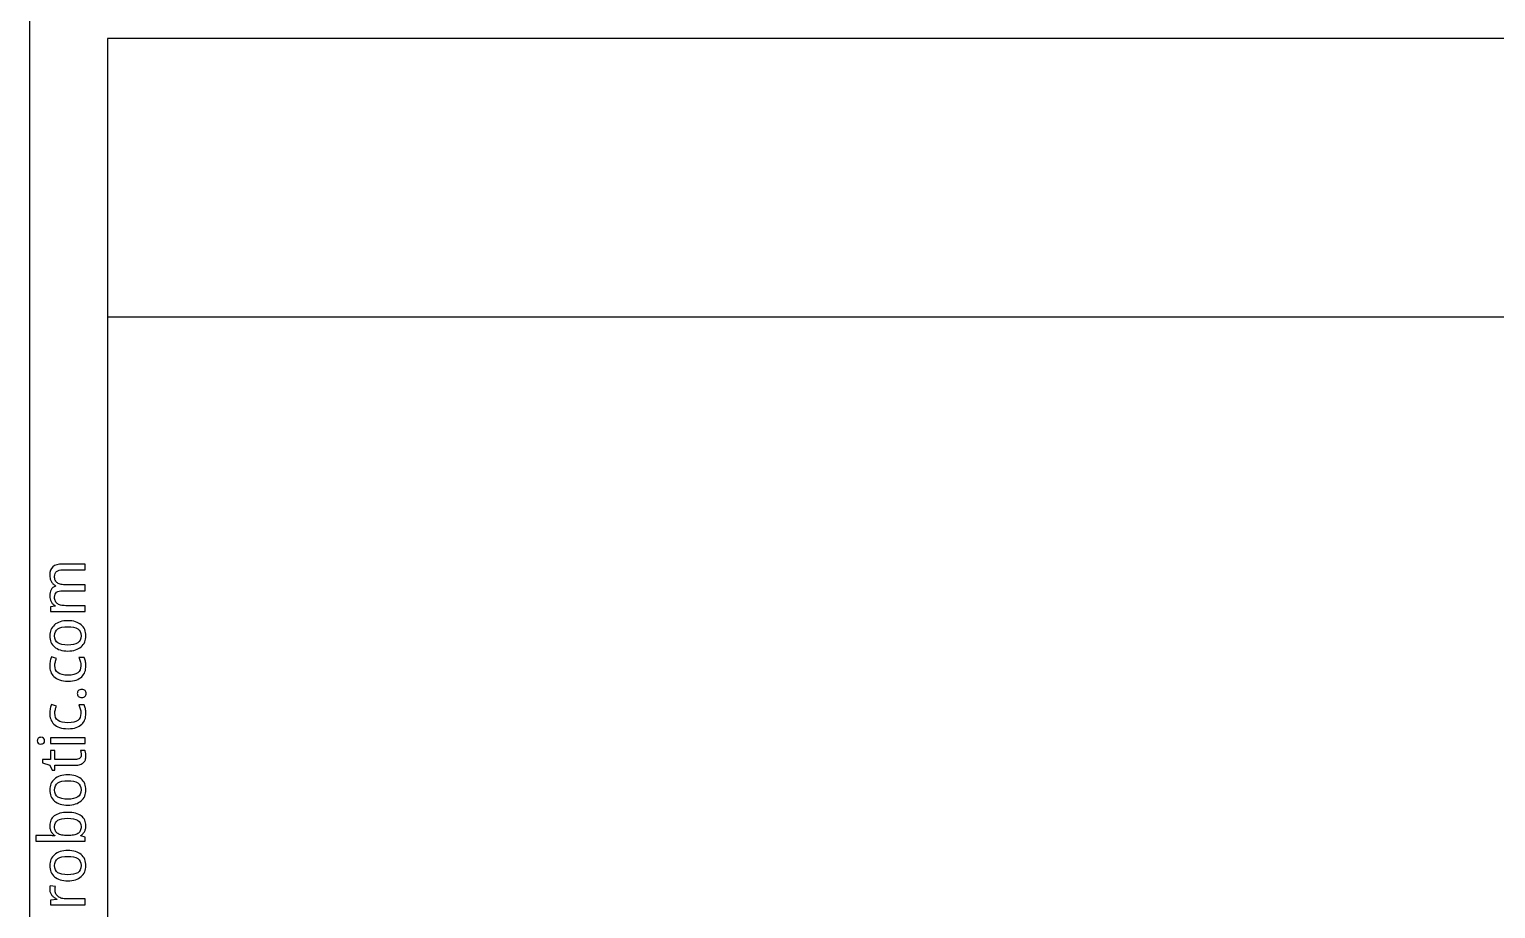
# Model space of a CAD drawing. Header units: inches. Extents: x -12.52 to -8.24, y 3.21 to 7.71.
# Drawn here: x -12.517 to -10.639, y 4.32 to 5.446 of the extents above; entities that cross this region are included whole.
import ezdxf

# ---------------------------------------------------------------- set-up
doc = ezdxf.new("R2010")
doc.units = ezdxf.units.IN
doc.header["$MEASUREMENT"] = 0
doc.layers.add('Layer 1', color=7, linetype='Continuous')

msp = doc.modelspace()

# ---------------------------------------------------------------- linework, layer by layer
at = {"layer": 'Layer 1', "color": 1, "lineweight": 25}
msp.add_open_spline([(-12.5168, 7.5829), (-12.5168, 7.5829), (-12.5168, 3.3329), (-12.5168, 3.3329)], degree=3, dxfattribs=at)
at = {"layer": 'Layer 1', "color": 5, "lineweight": 25}
for points in [[(-9.1169, 5.4343), (-9.1169, 5.4343), (-12.4169, 5.4343), (-12.4169, 5.4343)], [(-12.4169, 5.4343), (-12.4169, 5.4343), (-12.4169, 3.3298), (-12.4169, 3.3298)], [(-12.4169, 5.078), (-12.4169, 5.078), (-9.1169, 5.078), (-9.1169, 5.078)]]:
    msp.add_open_spline(points, degree=3, dxfattribs=at)
at = {"layer": 'Layer 1', "color": 5}
for points, knots in [([(-12.4452, 4.7538), (-12.4452, 4.7538), (-12.474, 4.7538), (-12.474, 4.7538), (-12.474, 4.7538), (-12.4775, 4.7538), (-12.4801, 4.7531), (-12.4819, 4.7518), (-12.4819, 4.7518), (-12.4837, 4.7504), (-12.4845, 4.7483), (-12.4845, 4.7454), (-12.4845, 4.7454), (-12.4845, 4.7435), (-12.4842, 4.7418), (-12.4836, 4.7404), (-12.4836, 4.7404), (-12.483, 4.739), (-12.482, 4.7379), (-12.4808, 4.737), (-12.4808, 4.737), (-12.4796, 4.7361), (-12.478, 4.7355), (-12.4762, 4.7351), (-12.4762, 4.7351), (-12.4744, 4.7347), (-12.4722, 4.7345), (-12.4699, 4.7345), (-12.4699, 4.7345), (-12.4699, 4.7345), (-12.4452, 4.7345), (-12.4452, 4.7345), (-12.4452, 4.7345), (-12.4452, 4.7345), (-12.4452, 4.727), (-12.4452, 4.727), (-12.4452, 4.727), (-12.4452, 4.727), (-12.474, 4.727), (-12.474, 4.727), (-12.474, 4.727), (-12.4775, 4.727), (-12.4801, 4.7263), (-12.4819, 4.725), (-12.4819, 4.725), (-12.4837, 4.7236), (-12.4845, 4.7216), (-12.4845, 4.7187), (-12.4845, 4.7187), (-12.4845, 4.7166), (-12.4842, 4.7149), (-12.4835, 4.7135), (-12.4835, 4.7135), (-12.4828, 4.7121), (-12.4817, 4.7109), (-12.4804, 4.7101), (-12.4804, 4.7101), (-12.479, 4.7092), (-12.4773, 4.7086), (-12.4753, 4.7082), (-12.4753, 4.7082), (-12.4733, 4.7079), (-12.471, 4.7077), (-12.4683, 4.7077), (-12.4683, 4.7077), (-12.4683, 4.7077), (-12.4452, 4.7077), (-12.4452, 4.7077), (-12.4452, 4.7077), (-12.4452, 4.7077), (-12.4452, 4.7003), (-12.4452, 4.7003), (-12.4452, 4.7003), (-12.4452, 4.7003), (-12.4899, 4.7003), (-12.4899, 4.7003), (-12.4899, 4.7003), (-12.4899, 4.7003), (-12.4899, 4.7063), (-12.4899, 4.7063), (-12.4899, 4.7063), (-12.4899, 4.7063), (-12.4839, 4.7074), (-12.4839, 4.7074), (-12.4839, 4.7074), (-12.4839, 4.7074), (-12.4839, 4.7078), (-12.4839, 4.7078), (-12.4839, 4.7078), (-12.485, 4.7084), (-12.486, 4.7092), (-12.4869, 4.7101), (-12.4869, 4.7101), (-12.4877, 4.711), (-12.4884, 4.7119), (-12.489, 4.713), (-12.489, 4.713), (-12.4896, 4.7141), (-12.49, 4.7152), (-12.4903, 4.7164), (-12.4903, 4.7164), (-12.4906, 4.7176), (-12.4907, 4.7189), (-12.4907, 4.7201), (-12.4907, 4.7201), (-12.4907, 4.7234), (-12.4901, 4.7261), (-12.4889, 4.7283), (-12.4889, 4.7283), (-12.4877, 4.7304), (-12.4858, 4.732), (-12.4833, 4.733), (-12.4833, 4.733), (-12.4833, 4.733), (-12.4833, 4.7334), (-12.4833, 4.7334), (-12.4833, 4.7334), (-12.4846, 4.7341), (-12.4856, 4.7349), (-12.4866, 4.7359), (-12.4866, 4.7359), (-12.4875, 4.7369), (-12.4883, 4.738), (-12.4889, 4.7392), (-12.4889, 4.7392), (-12.4895, 4.7403), (-12.4899, 4.7416), (-12.4902, 4.7429), (-12.4902, 4.7429), (-12.4905, 4.7442), (-12.4907, 4.7455), (-12.4907, 4.7469), (-12.4907, 4.7469), (-12.4907, 4.7516), (-12.4894, 4.7552), (-12.4868, 4.7576), (-12.4868, 4.7576), (-12.4842, 4.76), (-12.4801, 4.7612), (-12.4744, 4.7612), (-12.4744, 4.7612), (-12.4744, 4.7612), (-12.4452, 4.7612), (-12.4452, 4.7612), (-12.4452, 4.7612), (-12.4452, 4.7612), (-12.4452, 4.7538), (-12.4452, 4.7538)], [0, 0, 0, 0, 0.026316, 0.026316, 0.026316, 0.026316, 0.052632, 0.052632, 0.052632, 0.052632, 0.078947, 0.078947, 0.078947, 0.078947, 0.105263, 0.105263, 0.105263, 0.105263, 0.131579, 0.131579, 0.131579, 0.131579, 0.157895, 0.157895, 0.157895, 0.157895, 0.184211, 0.184211, 0.184211, 0.184211, 0.210526, 0.210526, 0.210526, 0.210526, 0.236842, 0.236842, 0.236842, 0.236842, 0.263158, 0.263158, 0.263158, 0.263158, 0.289474, 0.289474, 0.289474, 0.289474, 0.315789, 0.315789, 0.315789, 0.315789, 0.342105, 0.342105, 0.342105, 0.342105, 0.368421, 0.368421, 0.368421, 0.368421, 0.394737, 0.394737, 0.394737, 0.394737, 0.421053, 0.421053, 0.421053, 0.421053, 0.447368, 0.447368, 0.447368, 0.447368, 0.473684, 0.473684, 0.473684, 0.473684, 0.5, 0.5, 0.5, 0.5, 0.526316, 0.526316, 0.526316, 0.526316, 0.552632, 0.552632, 0.552632, 0.552632, 0.578947, 0.578947, 0.578947, 0.578947, 0.605263, 0.605263, 0.605263, 0.605263, 0.631579, 0.631579, 0.631579, 0.631579, 0.657895, 0.657895, 0.657895, 0.657895, 0.684211, 0.684211, 0.684211, 0.684211, 0.710526, 0.710526, 0.710526, 0.710526, 0.736842, 0.736842, 0.736842, 0.736842, 0.763158, 0.763158, 0.763158, 0.763158, 0.789474, 0.789474, 0.789474, 0.789474, 0.815789, 0.815789, 0.815789, 0.815789, 0.842105, 0.842105, 0.842105, 0.842105, 0.868421, 0.868421, 0.868421, 0.868421, 0.894737, 0.894737, 0.894737, 0.894737, 0.921053, 0.921053, 0.921053, 0.921053, 0.947368, 0.947368, 0.947368, 0.947368, 1, 1, 1, 1]), ([(-12.4676, 4.6886), (-12.4639, 4.6886), (-12.4606, 4.6881), (-12.4577, 4.6872), (-12.4577, 4.6872), (-12.4548, 4.6863), (-12.4524, 4.685), (-12.4504, 4.6833), (-12.4504, 4.6833), (-12.4485, 4.6816), (-12.447, 4.6796), (-12.4459, 4.6772), (-12.4459, 4.6772), (-12.4449, 4.6748), (-12.4444, 4.6721), (-12.4444, 4.669), (-12.4444, 4.669), (-12.4444, 4.6663), (-12.4449, 4.6637), (-12.4459, 4.6613), (-12.4459, 4.6613), (-12.447, 4.6589), (-12.4485, 4.6569), (-12.4504, 4.6552), (-12.4504, 4.6552), (-12.4524, 4.6535), (-12.4548, 4.6521), (-12.4577, 4.6512), (-12.4577, 4.6512), (-12.4606, 4.6502), (-12.4639, 4.6497), (-12.4676, 4.6497), (-12.4676, 4.6497), (-12.4713, 4.6497), (-12.4746, 4.6502), (-12.4775, 4.6511), (-12.4775, 4.6511), (-12.4803, 4.652), (-12.4827, 4.6533), (-12.4847, 4.655), (-12.4847, 4.655), (-12.4867, 4.6566), (-12.4882, 4.6587), (-12.4892, 4.6611), (-12.4892, 4.6611), (-12.4902, 4.6635), (-12.4907, 4.6663), (-12.4907, 4.6693), (-12.4907, 4.6693), (-12.4907, 4.6721), (-12.4902, 4.6747), (-12.4892, 4.677), (-12.4892, 4.677), (-12.4882, 4.6794), (-12.4867, 4.6814), (-12.4847, 4.6831), (-12.4847, 4.6831), (-12.4827, 4.6849), (-12.4803, 4.6862), (-12.4775, 4.6872), (-12.4775, 4.6872), (-12.4746, 4.6881), (-12.4713, 4.6886), (-12.4676, 4.6886)], [0, 0, 0, 0, 0.058824, 0.058824, 0.058824, 0.058824, 0.117647, 0.117647, 0.117647, 0.117647, 0.176471, 0.176471, 0.176471, 0.176471, 0.235294, 0.235294, 0.235294, 0.235294, 0.294118, 0.294118, 0.294118, 0.294118, 0.352941, 0.352941, 0.352941, 0.352941, 0.411765, 0.411765, 0.411765, 0.411765, 0.470588, 0.470588, 0.470588, 0.470588, 0.529412, 0.529412, 0.529412, 0.529412, 0.588235, 0.588235, 0.588235, 0.588235, 0.647059, 0.647059, 0.647059, 0.647059, 0.705882, 0.705882, 0.705882, 0.705882, 0.764706, 0.764706, 0.764706, 0.764706, 0.823529, 0.823529, 0.823529, 0.823529, 0.882353, 0.882353, 0.882353, 0.882353, 1, 1, 1, 1]), ([(-12.4676, 4.6574), (-12.4619, 4.6574), (-12.4577, 4.6583), (-12.4548, 4.6601), (-12.4548, 4.6601), (-12.452, 4.662), (-12.4505, 4.665), (-12.4505, 4.6692), (-12.4505, 4.6692), (-12.4505, 4.6734), (-12.452, 4.6764), (-12.4548, 4.6782), (-12.4548, 4.6782), (-12.4577, 4.68), (-12.4619, 4.6809), (-12.4676, 4.6809), (-12.4676, 4.6809), (-12.4733, 4.6809), (-12.4775, 4.68), (-12.4803, 4.6782), (-12.4803, 4.6782), (-12.4832, 4.6763), (-12.4845, 4.6733), (-12.4845, 4.6691), (-12.4845, 4.6691), (-12.4845, 4.6649), (-12.4832, 4.6619), (-12.4803, 4.6601), (-12.4803, 4.6601), (-12.4775, 4.6583), (-12.4733, 4.6574), (-12.4676, 4.6574)], [0, 0, 0, 0, 0.111111, 0.111111, 0.111111, 0.111111, 0.222222, 0.222222, 0.222222, 0.222222, 0.333333, 0.333333, 0.333333, 0.333333, 0.444444, 0.444444, 0.444444, 0.444444, 0.555556, 0.555556, 0.555556, 0.555556, 0.666667, 0.666667, 0.666667, 0.666667, 0.777778, 0.777778, 0.777778, 0.777778, 1, 1, 1, 1]), ([(-12.4444, 4.6307), (-12.4444, 4.628), (-12.4448, 4.6254), (-12.4457, 4.623), (-12.4457, 4.623), (-12.4465, 4.6206), (-12.4479, 4.6186), (-12.4497, 4.6168), (-12.4497, 4.6168), (-12.4516, 4.615), (-12.454, 4.6136), (-12.4569, 4.6126), (-12.4569, 4.6126), (-12.4597, 4.6116), (-12.4632, 4.6111), (-12.4673, 4.6111), (-12.4673, 4.6111), (-12.4715, 4.6111), (-12.4752, 4.6116), (-12.4781, 4.6127), (-12.4781, 4.6127), (-12.4811, 4.6137), (-12.4835, 4.6151), (-12.4854, 4.6169), (-12.4854, 4.6169), (-12.4873, 4.6187), (-12.4886, 4.6208), (-12.4894, 4.6233), (-12.4894, 4.6233), (-12.4903, 4.6257), (-12.4907, 4.6283), (-12.4907, 4.631), (-12.4907, 4.631), (-12.4907, 4.6332), (-12.4904, 4.6352), (-12.49, 4.6372), (-12.49, 4.6372), (-12.4895, 4.6393), (-12.489, 4.6409), (-12.4883, 4.6423), (-12.4883, 4.6423), (-12.4883, 4.6423), (-12.482, 4.6401), (-12.482, 4.6401), (-12.482, 4.6401), (-12.4823, 4.6395), (-12.4826, 4.6388), (-12.4828, 4.638), (-12.4828, 4.638), (-12.4831, 4.6373), (-12.4833, 4.6365), (-12.4835, 4.6357), (-12.4835, 4.6357), (-12.4837, 4.6349), (-12.4839, 4.634), (-12.484, 4.6333), (-12.484, 4.6333), (-12.4841, 4.6325), (-12.4842, 4.6317), (-12.4842, 4.631), (-12.4842, 4.631), (-12.4842, 4.6268), (-12.4828, 4.6237), (-12.4801, 4.6217), (-12.4801, 4.6217), (-12.4774, 4.6198), (-12.4731, 4.6188), (-12.4674, 4.6188), (-12.4674, 4.6188), (-12.4616, 4.6188), (-12.4575, 4.6198), (-12.4548, 4.6217), (-12.4548, 4.6217), (-12.4522, 4.6237), (-12.4509, 4.6267), (-12.4509, 4.6307), (-12.4509, 4.6307), (-12.4509, 4.6329), (-12.4511, 4.6349), (-12.4516, 4.6367), (-12.4516, 4.6367), (-12.4521, 4.6384), (-12.4527, 4.6401), (-12.4534, 4.6415), (-12.4534, 4.6415), (-12.4534, 4.6415), (-12.4468, 4.6415), (-12.4468, 4.6415), (-12.4468, 4.6415), (-12.446, 4.6401), (-12.4454, 4.6385), (-12.445, 4.6368), (-12.445, 4.6368), (-12.4446, 4.6352), (-12.4444, 4.6331), (-12.4444, 4.6307)], [0, 0, 0, 0, 0.04, 0.04, 0.04, 0.04, 0.08, 0.08, 0.08, 0.08, 0.12, 0.12, 0.12, 0.12, 0.16, 0.16, 0.16, 0.16, 0.2, 0.2, 0.2, 0.2, 0.24, 0.24, 0.24, 0.24, 0.28, 0.28, 0.28, 0.28, 0.32, 0.32, 0.32, 0.32, 0.36, 0.36, 0.36, 0.36, 0.4, 0.4, 0.4, 0.4, 0.44, 0.44, 0.44, 0.44, 0.48, 0.48, 0.48, 0.48, 0.52, 0.52, 0.52, 0.52, 0.56, 0.56, 0.56, 0.56, 0.6, 0.6, 0.6, 0.6, 0.64, 0.64, 0.64, 0.64, 0.68, 0.68, 0.68, 0.68, 0.72, 0.72, 0.72, 0.72, 0.76, 0.76, 0.76, 0.76, 0.8, 0.8, 0.8, 0.8, 0.84, 0.84, 0.84, 0.84, 0.88, 0.88, 0.88, 0.88, 0.92, 0.92, 0.92, 0.92, 1, 1, 1, 1]), ([(-12.4497, 4.5902), (-12.4507, 4.5902), (-12.4516, 4.5903), (-12.4523, 4.5906), (-12.4523, 4.5906), (-12.4531, 4.5909), (-12.4536, 4.5912), (-12.4541, 4.5917), (-12.4541, 4.5917), (-12.4545, 4.5921), (-12.4549, 4.5927), (-12.4551, 4.5933), (-12.4551, 4.5933), (-12.4553, 4.5939), (-12.4554, 4.5946), (-12.4554, 4.5953), (-12.4554, 4.5953), (-12.4554, 4.596), (-12.4553, 4.5967), (-12.4551, 4.5974), (-12.4551, 4.5974), (-12.4549, 4.598), (-12.4545, 4.5985), (-12.4541, 4.599), (-12.4541, 4.599), (-12.4536, 4.5995), (-12.4531, 4.5998), (-12.4523, 4.6001), (-12.4523, 4.6001), (-12.4516, 4.6004), (-12.4507, 4.6005), (-12.4497, 4.6005), (-12.4497, 4.6005), (-12.4487, 4.6005), (-12.4479, 4.6004), (-12.4471, 4.6001), (-12.4471, 4.6001), (-12.4464, 4.5998), (-12.4458, 4.5995), (-12.4454, 4.599), (-12.4454, 4.599), (-12.4449, 4.5985), (-12.4446, 4.598), (-12.4443, 4.5974), (-12.4443, 4.5974), (-12.4441, 4.5967), (-12.444, 4.596), (-12.444, 4.5953), (-12.444, 4.5953), (-12.444, 4.5946), (-12.4441, 4.5939), (-12.4443, 4.5933), (-12.4443, 4.5933), (-12.4446, 4.5927), (-12.4449, 4.5921), (-12.4454, 4.5917), (-12.4454, 4.5917), (-12.4458, 4.5912), (-12.4464, 4.5909), (-12.4471, 4.5906), (-12.4471, 4.5906), (-12.4479, 4.5903), (-12.4487, 4.5902), (-12.4497, 4.5902)], [0, 0, 0, 0, 0.058824, 0.058824, 0.058824, 0.058824, 0.117647, 0.117647, 0.117647, 0.117647, 0.176471, 0.176471, 0.176471, 0.176471, 0.235294, 0.235294, 0.235294, 0.235294, 0.294118, 0.294118, 0.294118, 0.294118, 0.352941, 0.352941, 0.352941, 0.352941, 0.411765, 0.411765, 0.411765, 0.411765, 0.470588, 0.470588, 0.470588, 0.470588, 0.529412, 0.529412, 0.529412, 0.529412, 0.588235, 0.588235, 0.588235, 0.588235, 0.647059, 0.647059, 0.647059, 0.647059, 0.705882, 0.705882, 0.705882, 0.705882, 0.764706, 0.764706, 0.764706, 0.764706, 0.823529, 0.823529, 0.823529, 0.823529, 0.882353, 0.882353, 0.882353, 0.882353, 1, 1, 1, 1]), ([(-12.4444, 4.5698), (-12.4444, 4.567), (-12.4448, 4.5645), (-12.4457, 4.5621), (-12.4457, 4.5621), (-12.4465, 4.5597), (-12.4479, 4.5576), (-12.4497, 4.5559), (-12.4497, 4.5559), (-12.4516, 4.5541), (-12.454, 4.5527), (-12.4569, 4.5517), (-12.4569, 4.5517), (-12.4597, 4.5507), (-12.4632, 4.5502), (-12.4673, 4.5502), (-12.4673, 4.5502), (-12.4715, 4.5502), (-12.4752, 4.5507), (-12.4781, 4.5518), (-12.4781, 4.5518), (-12.4811, 4.5528), (-12.4835, 4.5542), (-12.4854, 4.556), (-12.4854, 4.556), (-12.4873, 4.5578), (-12.4886, 4.5599), (-12.4894, 4.5624), (-12.4894, 4.5624), (-12.4903, 4.5648), (-12.4907, 4.5673), (-12.4907, 4.5701), (-12.4907, 4.5701), (-12.4907, 4.5722), (-12.4904, 4.5743), (-12.49, 4.5763), (-12.49, 4.5763), (-12.4895, 4.5783), (-12.489, 4.58), (-12.4883, 4.5814), (-12.4883, 4.5814), (-12.4883, 4.5814), (-12.482, 4.5792), (-12.482, 4.5792), (-12.482, 4.5792), (-12.4823, 4.5786), (-12.4826, 4.5779), (-12.4828, 4.5771), (-12.4828, 4.5771), (-12.4831, 4.5764), (-12.4833, 4.5756), (-12.4835, 4.5747), (-12.4835, 4.5747), (-12.4837, 4.5739), (-12.4839, 4.5731), (-12.484, 4.5724), (-12.484, 4.5724), (-12.4841, 4.5716), (-12.4842, 4.5708), (-12.4842, 4.5701), (-12.4842, 4.5701), (-12.4842, 4.5659), (-12.4828, 4.5628), (-12.4801, 4.5608), (-12.4801, 4.5608), (-12.4774, 4.5589), (-12.4731, 4.5579), (-12.4674, 4.5579), (-12.4674, 4.5579), (-12.4616, 4.5579), (-12.4575, 4.5589), (-12.4548, 4.5608), (-12.4548, 4.5608), (-12.4522, 4.5628), (-12.4509, 4.5658), (-12.4509, 4.5698), (-12.4509, 4.5698), (-12.4509, 4.572), (-12.4511, 4.574), (-12.4516, 4.5758), (-12.4516, 4.5758), (-12.4521, 4.5775), (-12.4527, 4.5791), (-12.4534, 4.5806), (-12.4534, 4.5806), (-12.4534, 4.5806), (-12.4468, 4.5806), (-12.4468, 4.5806), (-12.4468, 4.5806), (-12.446, 4.5791), (-12.4454, 4.5776), (-12.445, 4.5759), (-12.445, 4.5759), (-12.4446, 4.5742), (-12.4444, 4.5722), (-12.4444, 4.5698)], [0, 0, 0, 0, 0.04, 0.04, 0.04, 0.04, 0.08, 0.08, 0.08, 0.08, 0.12, 0.12, 0.12, 0.12, 0.16, 0.16, 0.16, 0.16, 0.2, 0.2, 0.2, 0.2, 0.24, 0.24, 0.24, 0.24, 0.28, 0.28, 0.28, 0.28, 0.32, 0.32, 0.32, 0.32, 0.36, 0.36, 0.36, 0.36, 0.4, 0.4, 0.4, 0.4, 0.44, 0.44, 0.44, 0.44, 0.48, 0.48, 0.48, 0.48, 0.52, 0.52, 0.52, 0.52, 0.56, 0.56, 0.56, 0.56, 0.6, 0.6, 0.6, 0.6, 0.64, 0.64, 0.64, 0.64, 0.68, 0.68, 0.68, 0.68, 0.72, 0.72, 0.72, 0.72, 0.76, 0.76, 0.76, 0.76, 0.8, 0.8, 0.8, 0.8, 0.84, 0.84, 0.84, 0.84, 0.88, 0.88, 0.88, 0.88, 0.92, 0.92, 0.92, 0.92, 1, 1, 1, 1]), ([(-12.502, 4.5306), (-12.5036, 4.5306), (-12.5048, 4.531), (-12.5055, 4.5318), (-12.5055, 4.5318), (-12.5062, 4.5326), (-12.5066, 4.5336), (-12.5066, 4.5349), (-12.5066, 4.5349), (-12.5066, 4.5355), (-12.5065, 4.536), (-12.5063, 4.5366), (-12.5063, 4.5366), (-12.5062, 4.5371), (-12.5059, 4.5376), (-12.5055, 4.538), (-12.5055, 4.538), (-12.5051, 4.5383), (-12.5046, 4.5386), (-12.5041, 4.5389), (-12.5041, 4.5389), (-12.5035, 4.5391), (-12.5028, 4.5392), (-12.502, 4.5392), (-12.502, 4.5392), (-12.5004, 4.5392), (-12.4992, 4.5388), (-12.4985, 4.538), (-12.4985, 4.538), (-12.4977, 4.5371), (-12.4973, 4.5361), (-12.4973, 4.5349), (-12.4973, 4.5349), (-12.4973, 4.5336), (-12.4977, 4.5326), (-12.4984, 4.5318), (-12.4984, 4.5318), (-12.4992, 4.531), (-12.5004, 4.5306), (-12.502, 4.5306)], [0, 0, 0, 0, 0.090909, 0.090909, 0.090909, 0.090909, 0.181818, 0.181818, 0.181818, 0.181818, 0.272727, 0.272727, 0.272727, 0.272727, 0.363636, 0.363636, 0.363636, 0.363636, 0.454545, 0.454545, 0.454545, 0.454545, 0.545455, 0.545455, 0.545455, 0.545455, 0.636364, 0.636364, 0.636364, 0.636364, 0.727273, 0.727273, 0.727273, 0.727273, 0.818182, 0.818182, 0.818182, 0.818182, 1, 1, 1, 1]), ([(-12.4452, 4.5311), (-12.4452, 4.5311), (-12.4899, 4.5311), (-12.4899, 4.5311), (-12.4899, 4.5311), (-12.4899, 4.5311), (-12.4899, 4.5385), (-12.4899, 4.5385), (-12.4899, 4.5385), (-12.4899, 4.5385), (-12.4452, 4.5385), (-12.4452, 4.5385), (-12.4452, 4.5385), (-12.4452, 4.5385), (-12.4452, 4.5311), (-12.4452, 4.5311)], [0, 0, 0, 0, 0.2, 0.2, 0.2, 0.2, 0.4, 0.4, 0.4, 0.4, 0.6, 0.6, 0.6, 0.6, 1, 1, 1, 1]), ([(-12.4504, 4.5164), (-12.4504, 4.5169), (-12.4505, 4.5174), (-12.4505, 4.5181), (-12.4505, 4.5181), (-12.4506, 4.5187), (-12.4507, 4.5192), (-12.4507, 4.5198), (-12.4507, 4.5198), (-12.4508, 4.5204), (-12.4509, 4.5209), (-12.451, 4.5214), (-12.451, 4.5214), (-12.4511, 4.5219), (-12.4512, 4.5222), (-12.4513, 4.5225), (-12.4513, 4.5225), (-12.4513, 4.5225), (-12.4457, 4.5225), (-12.4457, 4.5225), (-12.4457, 4.5225), (-12.4455, 4.5221), (-12.4454, 4.5217), (-12.4452, 4.5211), (-12.4452, 4.5211), (-12.445, 4.5206), (-12.4449, 4.52), (-12.4448, 4.5193), (-12.4448, 4.5193), (-12.4447, 4.5187), (-12.4446, 4.518), (-12.4445, 4.5173), (-12.4445, 4.5173), (-12.4444, 4.5166), (-12.4444, 4.5159), (-12.4444, 4.5152), (-12.4444, 4.5152), (-12.4444, 4.5136), (-12.4446, 4.512), (-12.445, 4.5105), (-12.445, 4.5105), (-12.4455, 4.5091), (-12.4462, 4.5079), (-12.4473, 4.5068), (-12.4473, 4.5068), (-12.4483, 4.5058), (-12.4498, 4.505), (-12.4516, 4.5044), (-12.4516, 4.5044), (-12.4534, 4.5038), (-12.4556, 4.5035), (-12.4584, 4.5035), (-12.4584, 4.5035), (-12.4584, 4.5035), (-12.4843, 4.5035), (-12.4843, 4.5035), (-12.4843, 4.5035), (-12.4843, 4.5035), (-12.4843, 4.4972), (-12.4843, 4.4972), (-12.4843, 4.4972), (-12.4843, 4.4972), (-12.4876, 4.4972), (-12.4876, 4.4972), (-12.4876, 4.4972), (-12.4876, 4.4972), (-12.4908, 4.5035), (-12.4908, 4.5035), (-12.4908, 4.5035), (-12.4908, 4.5035), (-12.5001, 4.5066), (-12.5001, 4.5066), (-12.5001, 4.5066), (-12.5001, 4.5066), (-12.5001, 4.5109), (-12.5001, 4.5109), (-12.5001, 4.5109), (-12.5001, 4.5109), (-12.4899, 4.5109), (-12.4899, 4.5109), (-12.4899, 4.5109), (-12.4899, 4.5109), (-12.4899, 4.5221), (-12.4899, 4.5221), (-12.4899, 4.5221), (-12.4899, 4.5221), (-12.4843, 4.5221), (-12.4843, 4.5221), (-12.4843, 4.5221), (-12.4843, 4.5221), (-12.4843, 4.5109), (-12.4843, 4.5109), (-12.4843, 4.5109), (-12.4843, 4.5109), (-12.4584, 4.5109), (-12.4584, 4.5109), (-12.4584, 4.5109), (-12.4558, 4.5109), (-12.4538, 4.5113), (-12.4525, 4.5122), (-12.4525, 4.5122), (-12.4511, 4.5131), (-12.4504, 4.5144), (-12.4504, 4.5164)], [0, 0, 0, 0, 0.037037, 0.037037, 0.037037, 0.037037, 0.074074, 0.074074, 0.074074, 0.074074, 0.111111, 0.111111, 0.111111, 0.111111, 0.148148, 0.148148, 0.148148, 0.148148, 0.185185, 0.185185, 0.185185, 0.185185, 0.222222, 0.222222, 0.222222, 0.222222, 0.259259, 0.259259, 0.259259, 0.259259, 0.296296, 0.296296, 0.296296, 0.296296, 0.333333, 0.333333, 0.333333, 0.333333, 0.37037, 0.37037, 0.37037, 0.37037, 0.407407, 0.407407, 0.407407, 0.407407, 0.444444, 0.444444, 0.444444, 0.444444, 0.481481, 0.481481, 0.481481, 0.481481, 0.518519, 0.518519, 0.518519, 0.518519, 0.555556, 0.555556, 0.555556, 0.555556, 0.592593, 0.592593, 0.592593, 0.592593, 0.62963, 0.62963, 0.62963, 0.62963, 0.666667, 0.666667, 0.666667, 0.666667, 0.703704, 0.703704, 0.703704, 0.703704, 0.740741, 0.740741, 0.740741, 0.740741, 0.777778, 0.777778, 0.777778, 0.777778, 0.814815, 0.814815, 0.814815, 0.814815, 0.851852, 0.851852, 0.851852, 0.851852, 0.888889, 0.888889, 0.888889, 0.888889, 0.925926, 0.925926, 0.925926, 0.925926, 1, 1, 1, 1]), ([(-12.4676, 4.4912), (-12.4639, 4.4912), (-12.4606, 4.4908), (-12.4577, 4.4899), (-12.4577, 4.4899), (-12.4548, 4.4889), (-12.4524, 4.4876), (-12.4504, 4.4859), (-12.4504, 4.4859), (-12.4485, 4.4843), (-12.447, 4.4822), (-12.4459, 4.4798), (-12.4459, 4.4798), (-12.4449, 4.4774), (-12.4444, 4.4747), (-12.4444, 4.4716), (-12.4444, 4.4716), (-12.4444, 4.4689), (-12.4449, 4.4663), (-12.4459, 4.4639), (-12.4459, 4.4639), (-12.447, 4.4615), (-12.4485, 4.4595), (-12.4504, 4.4578), (-12.4504, 4.4578), (-12.4524, 4.4561), (-12.4548, 4.4547), (-12.4577, 4.4538), (-12.4577, 4.4538), (-12.4606, 4.4528), (-12.4639, 4.4523), (-12.4676, 4.4523), (-12.4676, 4.4523), (-12.4713, 4.4523), (-12.4746, 4.4528), (-12.4775, 4.4537), (-12.4775, 4.4537), (-12.4803, 4.4546), (-12.4827, 4.4559), (-12.4847, 4.4576), (-12.4847, 4.4576), (-12.4867, 4.4592), (-12.4882, 4.4613), (-12.4892, 4.4637), (-12.4892, 4.4637), (-12.4902, 4.4662), (-12.4907, 4.4689), (-12.4907, 4.4719), (-12.4907, 4.4719), (-12.4907, 4.4747), (-12.4902, 4.4773), (-12.4892, 4.4796), (-12.4892, 4.4796), (-12.4882, 4.482), (-12.4867, 4.484), (-12.4847, 4.4857), (-12.4847, 4.4857), (-12.4827, 4.4875), (-12.4803, 4.4888), (-12.4775, 4.4898), (-12.4775, 4.4898), (-12.4746, 4.4907), (-12.4713, 4.4912), (-12.4676, 4.4912)], [0, 0, 0, 0, 0.058824, 0.058824, 0.058824, 0.058824, 0.117647, 0.117647, 0.117647, 0.117647, 0.176471, 0.176471, 0.176471, 0.176471, 0.235294, 0.235294, 0.235294, 0.235294, 0.294118, 0.294118, 0.294118, 0.294118, 0.352941, 0.352941, 0.352941, 0.352941, 0.411765, 0.411765, 0.411765, 0.411765, 0.470588, 0.470588, 0.470588, 0.470588, 0.529412, 0.529412, 0.529412, 0.529412, 0.588235, 0.588235, 0.588235, 0.588235, 0.647059, 0.647059, 0.647059, 0.647059, 0.705882, 0.705882, 0.705882, 0.705882, 0.764706, 0.764706, 0.764706, 0.764706, 0.823529, 0.823529, 0.823529, 0.823529, 0.882353, 0.882353, 0.882353, 0.882353, 1, 1, 1, 1]), ([(-12.4676, 4.46), (-12.4619, 4.46), (-12.4577, 4.4609), (-12.4548, 4.4628), (-12.4548, 4.4628), (-12.452, 4.4646), (-12.4505, 4.4676), (-12.4505, 4.4718), (-12.4505, 4.4718), (-12.4505, 4.476), (-12.452, 4.479), (-12.4548, 4.4808), (-12.4548, 4.4808), (-12.4577, 4.4827), (-12.4619, 4.4836), (-12.4676, 4.4836), (-12.4676, 4.4836), (-12.4733, 4.4836), (-12.4775, 4.4826), (-12.4803, 4.4808), (-12.4803, 4.4808), (-12.4832, 4.4789), (-12.4845, 4.4759), (-12.4845, 4.4717), (-12.4845, 4.4717), (-12.4845, 4.4675), (-12.4832, 4.4645), (-12.4803, 4.4627), (-12.4803, 4.4627), (-12.4775, 4.4609), (-12.4733, 4.46), (-12.4676, 4.46)], [0, 0, 0, 0, 0.111111, 0.111111, 0.111111, 0.111111, 0.222222, 0.222222, 0.222222, 0.222222, 0.333333, 0.333333, 0.333333, 0.333333, 0.444444, 0.444444, 0.444444, 0.444444, 0.555556, 0.555556, 0.555556, 0.555556, 0.666667, 0.666667, 0.666667, 0.666667, 0.777778, 0.777778, 0.777778, 0.777778, 1, 1, 1, 1]), ([(-12.4907, 4.4262), (-12.4907, 4.4287), (-12.4902, 4.431), (-12.4892, 4.4331), (-12.4892, 4.4331), (-12.4883, 4.4352), (-12.4868, 4.437), (-12.4849, 4.4385), (-12.4849, 4.4385), (-12.4829, 4.4399), (-12.4805, 4.4411), (-12.4776, 4.4419), (-12.4776, 4.4419), (-12.4747, 4.4427), (-12.4714, 4.4431), (-12.4676, 4.4431), (-12.4676, 4.4431), (-12.4638, 4.4431), (-12.4605, 4.4427), (-12.4576, 4.4419), (-12.4576, 4.4419), (-12.4547, 4.4411), (-12.4522, 4.4399), (-12.4503, 4.4385), (-12.4503, 4.4385), (-12.4483, 4.437), (-12.4469, 4.4352), (-12.4459, 4.4331), (-12.4459, 4.4331), (-12.4449, 4.431), (-12.4444, 4.4287), (-12.4444, 4.4262), (-12.4444, 4.4262), (-12.4444, 4.4245), (-12.4446, 4.4231), (-12.4449, 4.4218), (-12.4449, 4.4218), (-12.4453, 4.4205), (-12.4457, 4.4193), (-12.4463, 4.4183), (-12.4463, 4.4183), (-12.4469, 4.4172), (-12.4476, 4.4163), (-12.4484, 4.4155), (-12.4484, 4.4155), (-12.4492, 4.4147), (-12.45, 4.414), (-12.4508, 4.4134), (-12.4508, 4.4134), (-12.4508, 4.4134), (-12.4508, 4.4129), (-12.4508, 4.4129), (-12.4508, 4.4129), (-12.4508, 4.4129), (-12.4452, 4.4114), (-12.4452, 4.4114), (-12.4452, 4.4114), (-12.4452, 4.4114), (-12.4452, 4.406), (-12.4452, 4.406), (-12.4452, 4.406), (-12.4452, 4.406), (-12.5085, 4.406), (-12.5085, 4.406), (-12.5085, 4.406), (-12.5085, 4.406), (-12.5085, 4.4134), (-12.5085, 4.4134), (-12.5085, 4.4134), (-12.5085, 4.4134), (-12.4932, 4.4134), (-12.4932, 4.4134), (-12.4932, 4.4134), (-12.4923, 4.4134), (-12.4913, 4.4134), (-12.4902, 4.4133), (-12.4902, 4.4133), (-12.4891, 4.4133), (-12.4881, 4.4133), (-12.4872, 4.4132), (-12.4872, 4.4132), (-12.4861, 4.4132), (-12.4851, 4.4131), (-12.484, 4.413), (-12.484, 4.413), (-12.484, 4.413), (-12.484, 4.4134), (-12.484, 4.4134), (-12.484, 4.4134), (-12.485, 4.414), (-12.4858, 4.4147), (-12.4866, 4.4155), (-12.4866, 4.4155), (-12.4875, 4.4163), (-12.4882, 4.4172), (-12.4888, 4.4182), (-12.4888, 4.4182), (-12.4894, 4.4193), (-12.4899, 4.4204), (-12.4902, 4.4217), (-12.4902, 4.4217), (-12.4905, 4.4231), (-12.4907, 4.4245), (-12.4907, 4.4262)], [0, 0, 0, 0, 0.037037, 0.037037, 0.037037, 0.037037, 0.074074, 0.074074, 0.074074, 0.074074, 0.111111, 0.111111, 0.111111, 0.111111, 0.148148, 0.148148, 0.148148, 0.148148, 0.185185, 0.185185, 0.185185, 0.185185, 0.222222, 0.222222, 0.222222, 0.222222, 0.259259, 0.259259, 0.259259, 0.259259, 0.296296, 0.296296, 0.296296, 0.296296, 0.333333, 0.333333, 0.333333, 0.333333, 0.37037, 0.37037, 0.37037, 0.37037, 0.407407, 0.407407, 0.407407, 0.407407, 0.444444, 0.444444, 0.444444, 0.444444, 0.481481, 0.481481, 0.481481, 0.481481, 0.518519, 0.518519, 0.518519, 0.518519, 0.555556, 0.555556, 0.555556, 0.555556, 0.592593, 0.592593, 0.592593, 0.592593, 0.62963, 0.62963, 0.62963, 0.62963, 0.666667, 0.666667, 0.666667, 0.666667, 0.703704, 0.703704, 0.703704, 0.703704, 0.740741, 0.740741, 0.740741, 0.740741, 0.777778, 0.777778, 0.777778, 0.777778, 0.814815, 0.814815, 0.814815, 0.814815, 0.851852, 0.851852, 0.851852, 0.851852, 0.888889, 0.888889, 0.888889, 0.888889, 0.925926, 0.925926, 0.925926, 0.925926, 1, 1, 1, 1]), ([(-12.4845, 4.4247), (-12.4845, 4.4226), (-12.4842, 4.4207), (-12.4835, 4.4193), (-12.4835, 4.4193), (-12.4828, 4.4178), (-12.4818, 4.4167), (-12.4804, 4.4158), (-12.4804, 4.4158), (-12.479, 4.4149), (-12.4772, 4.4143), (-12.4751, 4.4139), (-12.4751, 4.4139), (-12.473, 4.4136), (-12.4705, 4.4134), (-12.4676, 4.4134), (-12.4676, 4.4134), (-12.4649, 4.4134), (-12.4625, 4.4136), (-12.4603, 4.4139), (-12.4603, 4.4139), (-12.4582, 4.4143), (-12.4564, 4.4149), (-12.4549, 4.4158), (-12.4549, 4.4158), (-12.4535, 4.4167), (-12.4524, 4.4178), (-12.4517, 4.4193), (-12.4517, 4.4193), (-12.4509, 4.4208), (-12.4505, 4.4226), (-12.4505, 4.4248), (-12.4505, 4.4248), (-12.4505, 4.4285), (-12.452, 4.4312), (-12.455, 4.4329), (-12.455, 4.4329), (-12.4579, 4.4346), (-12.4622, 4.4355), (-12.4677, 4.4355), (-12.4677, 4.4355), (-12.4733, 4.4355), (-12.4776, 4.4346), (-12.4804, 4.4329), (-12.4804, 4.4329), (-12.4831, 4.4312), (-12.4845, 4.4285), (-12.4845, 4.4247)], [0, 0, 0, 0, 0.076923, 0.076923, 0.076923, 0.076923, 0.153846, 0.153846, 0.153846, 0.153846, 0.230769, 0.230769, 0.230769, 0.230769, 0.307692, 0.307692, 0.307692, 0.307692, 0.384615, 0.384615, 0.384615, 0.384615, 0.461538, 0.461538, 0.461538, 0.461538, 0.538462, 0.538462, 0.538462, 0.538462, 0.615385, 0.615385, 0.615385, 0.615385, 0.692308, 0.692308, 0.692308, 0.692308, 0.769231, 0.769231, 0.769231, 0.769231, 0.846154, 0.846154, 0.846154, 0.846154, 1, 1, 1, 1]), ([(-12.4676, 4.3943), (-12.4639, 4.3943), (-12.4606, 4.3938), (-12.4577, 4.3929), (-12.4577, 4.3929), (-12.4548, 4.392), (-12.4524, 4.3907), (-12.4504, 4.389), (-12.4504, 4.389), (-12.4485, 4.3873), (-12.447, 4.3853), (-12.4459, 4.3829), (-12.4459, 4.3829), (-12.4449, 4.3804), (-12.4444, 4.3777), (-12.4444, 4.3747), (-12.4444, 4.3747), (-12.4444, 4.3719), (-12.4449, 4.3693), (-12.4459, 4.367), (-12.4459, 4.367), (-12.447, 4.3646), (-12.4485, 4.3626), (-12.4504, 4.3609), (-12.4504, 4.3609), (-12.4524, 4.3591), (-12.4548, 4.3578), (-12.4577, 4.3568), (-12.4577, 4.3568), (-12.4606, 4.3559), (-12.4639, 4.3554), (-12.4676, 4.3554), (-12.4676, 4.3554), (-12.4713, 4.3554), (-12.4746, 4.3558), (-12.4775, 4.3568), (-12.4775, 4.3568), (-12.4803, 4.3577), (-12.4827, 4.359), (-12.4847, 4.3606), (-12.4847, 4.3606), (-12.4867, 4.3623), (-12.4882, 4.3644), (-12.4892, 4.3668), (-12.4892, 4.3668), (-12.4902, 4.3692), (-12.4907, 4.372), (-12.4907, 4.375), (-12.4907, 4.375), (-12.4907, 4.3778), (-12.4902, 4.3803), (-12.4892, 4.3827), (-12.4892, 4.3827), (-12.4882, 4.3851), (-12.4867, 4.3871), (-12.4847, 4.3888), (-12.4847, 4.3888), (-12.4827, 4.3905), (-12.4803, 4.3919), (-12.4775, 4.3929), (-12.4775, 4.3929), (-12.4746, 4.3938), (-12.4713, 4.3943), (-12.4676, 4.3943)], [0, 0, 0, 0, 0.058824, 0.058824, 0.058824, 0.058824, 0.117647, 0.117647, 0.117647, 0.117647, 0.176471, 0.176471, 0.176471, 0.176471, 0.235294, 0.235294, 0.235294, 0.235294, 0.294118, 0.294118, 0.294118, 0.294118, 0.352941, 0.352941, 0.352941, 0.352941, 0.411765, 0.411765, 0.411765, 0.411765, 0.470588, 0.470588, 0.470588, 0.470588, 0.529412, 0.529412, 0.529412, 0.529412, 0.588235, 0.588235, 0.588235, 0.588235, 0.647059, 0.647059, 0.647059, 0.647059, 0.705882, 0.705882, 0.705882, 0.705882, 0.764706, 0.764706, 0.764706, 0.764706, 0.823529, 0.823529, 0.823529, 0.823529, 0.882353, 0.882353, 0.882353, 0.882353, 1, 1, 1, 1]), ([(-12.4676, 4.3631), (-12.4619, 4.3631), (-12.4577, 4.364), (-12.4548, 4.3658), (-12.4548, 4.3658), (-12.452, 4.3677), (-12.4505, 4.3707), (-12.4505, 4.3749), (-12.4505, 4.3749), (-12.4505, 4.3791), (-12.452, 4.3821), (-12.4548, 4.3839), (-12.4548, 4.3839), (-12.4577, 4.3857), (-12.4619, 4.3866), (-12.4676, 4.3866), (-12.4676, 4.3866), (-12.4733, 4.3866), (-12.4775, 4.3857), (-12.4803, 4.3839), (-12.4803, 4.3839), (-12.4832, 4.382), (-12.4845, 4.379), (-12.4845, 4.3748), (-12.4845, 4.3748), (-12.4845, 4.3706), (-12.4832, 4.3676), (-12.4803, 4.3658), (-12.4803, 4.3658), (-12.4775, 4.364), (-12.4733, 4.3631), (-12.4676, 4.3631)], [0, 0, 0, 0, 0.111111, 0.111111, 0.111111, 0.111111, 0.222222, 0.222222, 0.222222, 0.222222, 0.333333, 0.333333, 0.333333, 0.333333, 0.444444, 0.444444, 0.444444, 0.444444, 0.555556, 0.555556, 0.555556, 0.555556, 0.666667, 0.666667, 0.666667, 0.666667, 0.777778, 0.777778, 0.777778, 0.777778, 1, 1, 1, 1]), ([(-12.4907, 4.344), (-12.4907, 4.3447), (-12.4907, 4.3456), (-12.4906, 4.3466), (-12.4906, 4.3466), (-12.4905, 4.3476), (-12.4904, 4.3484), (-12.4903, 4.3491), (-12.4903, 4.3491), (-12.4903, 4.3491), (-12.4835, 4.3482), (-12.4835, 4.3482), (-12.4835, 4.3482), (-12.4836, 4.3474), (-12.4837, 4.3466), (-12.4838, 4.3458), (-12.4838, 4.3458), (-12.4839, 4.345), (-12.4839, 4.3442), (-12.4839, 4.3436), (-12.4839, 4.3436), (-12.4839, 4.3418), (-12.4836, 4.3403), (-12.4829, 4.3389), (-12.4829, 4.3389), (-12.4822, 4.3375), (-12.4812, 4.3362), (-12.4799, 4.3352), (-12.4799, 4.3352), (-12.4787, 4.3342), (-12.4771, 4.3334), (-12.4753, 4.3329), (-12.4753, 4.3329), (-12.4735, 4.3323), (-12.4715, 4.3321), (-12.4693, 4.3321), (-12.4693, 4.3321), (-12.4693, 4.3321), (-12.4452, 4.3321), (-12.4452, 4.3321), (-12.4452, 4.3321), (-12.4452, 4.3321), (-12.4452, 4.3246), (-12.4452, 4.3246), (-12.4452, 4.3246), (-12.4452, 4.3246), (-12.4899, 4.3246), (-12.4899, 4.3246), (-12.4899, 4.3246), (-12.4899, 4.3246), (-12.4899, 4.3307), (-12.4899, 4.3307), (-12.4899, 4.3307), (-12.4899, 4.3307), (-12.4817, 4.3316), (-12.4817, 4.3316), (-12.4817, 4.3316), (-12.4817, 4.3316), (-12.4817, 4.3319), (-12.4817, 4.3319), (-12.4817, 4.3319), (-12.4829, 4.3326), (-12.484, 4.3333), (-12.4851, 4.3341), (-12.4851, 4.3341), (-12.4862, 4.3348), (-12.4871, 4.3357), (-12.488, 4.3367), (-12.488, 4.3367), (-12.4888, 4.3376), (-12.4894, 4.3387), (-12.4899, 4.3399), (-12.4899, 4.3399), (-12.4904, 4.3411), (-12.4907, 4.3424), (-12.4907, 4.344)], [0, 0, 0, 0, 0.05, 0.05, 0.05, 0.05, 0.1, 0.1, 0.1, 0.1, 0.15, 0.15, 0.15, 0.15, 0.2, 0.2, 0.2, 0.2, 0.25, 0.25, 0.25, 0.25, 0.3, 0.3, 0.3, 0.3, 0.35, 0.35, 0.35, 0.35, 0.4, 0.4, 0.4, 0.4, 0.45, 0.45, 0.45, 0.45, 0.5, 0.5, 0.5, 0.5, 0.55, 0.55, 0.55, 0.55, 0.6, 0.6, 0.6, 0.6, 0.65, 0.65, 0.65, 0.65, 0.7, 0.7, 0.7, 0.7, 0.75, 0.75, 0.75, 0.75, 0.8, 0.8, 0.8, 0.8, 0.85, 0.85, 0.85, 0.85, 0.9, 0.9, 0.9, 0.9, 1, 1, 1, 1])]:
    msp.add_open_spline(points, degree=3, knots=knots, dxfattribs=at)

doc.saveas('drawing.dxf')
